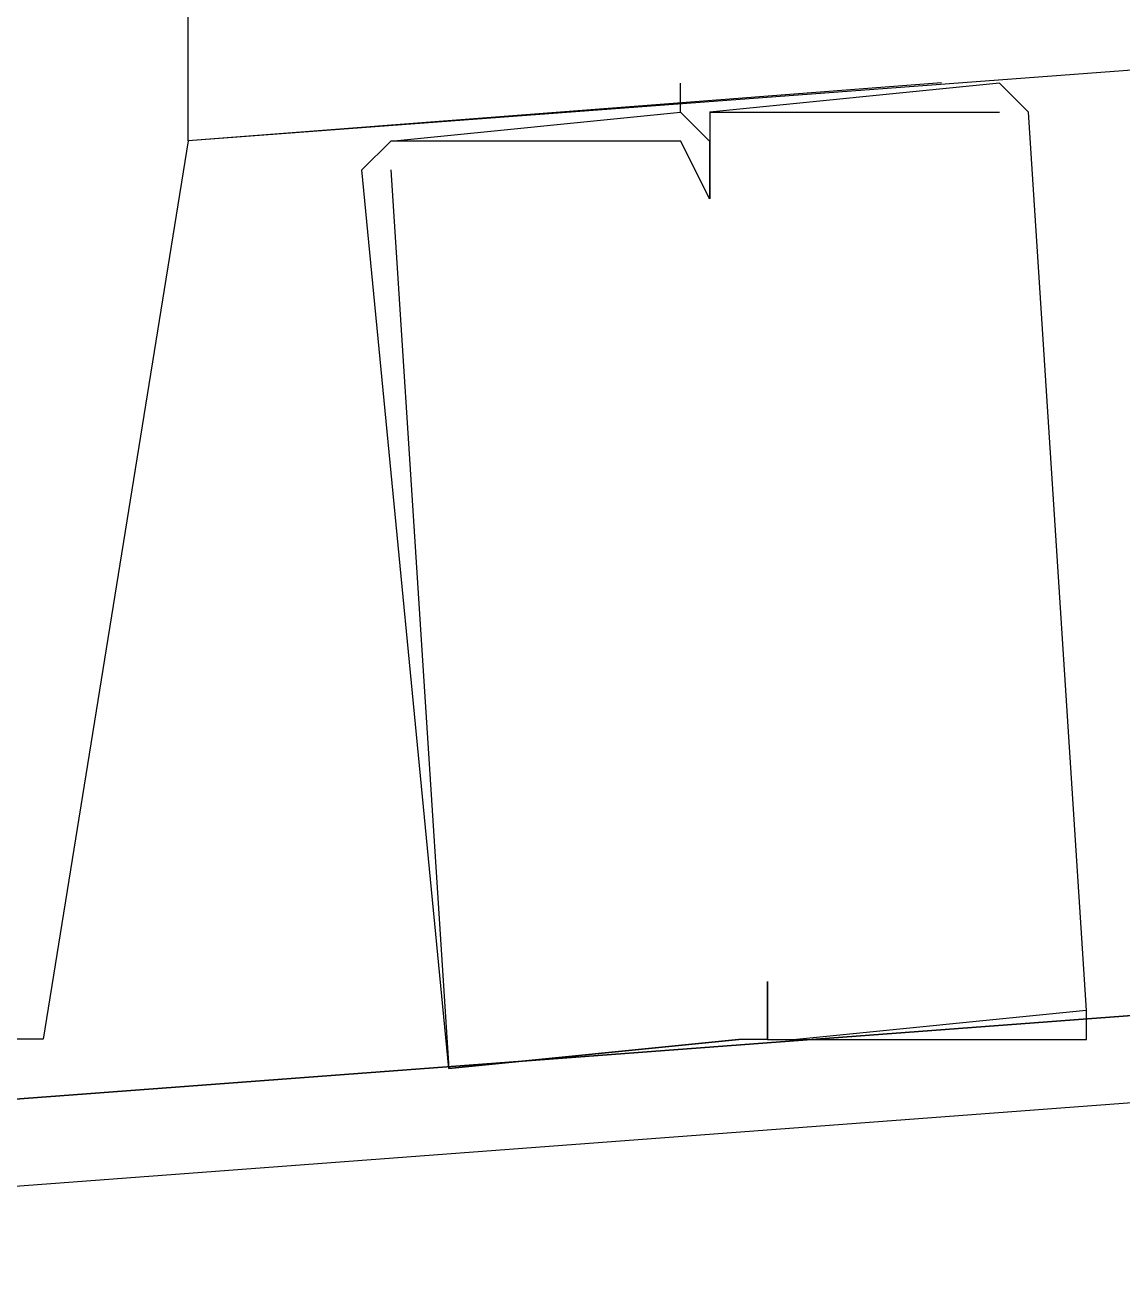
# Model space of a CAD drawing. Header units: millimetres. Extents: x 1263 to 2085, y 1308 to 1444.
# Drawn here: x 1832.6596 to 1832.9587, y 1396.0101 to 1396.3497 of the extents above; entities that cross this region are included whole.
import ezdxf

# ---------------------------------------------------------------- set-up
doc = ezdxf.new("R2010")
doc.units = ezdxf.units.MM
for name, color, linetype in [('1- 1', 1, 'Continuous'), ('1- 2', 223, 'Continuous'), ('1- 3', 3, 'Continuous')]:
    doc.layers.add(name, color=color, linetype=linetype)
doc.layers.add('hatch', color=9, linetype='Continuous', lineweight=0)

msp = doc.modelspace()

# ---------------------------------------------------------------- linework, layer by layer
at = {"layer": '1- 1', "lineweight": 25, "transparency": 33554687}
for points in [[(1872.44348, 1399.28813), (1832.70414, 1396.31814), (1832.70414, 1396.36554)], [(1872.44347, 1399.03537), (1832.34867, 1396.03379)], [(1872.44347, 1399.01167), (1832.34867, 1396.01009)]]:
    msp.add_lwpolyline(points, dxfattribs=at)
at = {"layer": '1- 2', "lineweight": 25, "transparency": 33554687}
for points in [[(1832.83839, 1396.326), (1832.83839, 1396.3339)], [(1832.86211, 1396.08904), (1832.86211, 1396.07323), (1832.94902, 1396.07323), (1832.94902, 1396.08113), (1832.93321, 1396.326), (1832.92533, 1396.3339), (1832.84633, 1396.326), (1832.84633, 1396.30231), (1832.84633, 1396.3181)], [(1832.75939, 1396.3181), (1832.83839, 1396.326), (1832.8463, 1396.3181)], [(1832.8463, 1396.326), (1832.9253, 1396.326)], [(1832.93318, 1396.326), (1832.94899, 1396.08113), (1832.86999, 1396.07323)], [(1832.75939, 1396.3181), (1832.75152, 1396.3102)], [(1832.8463, 1396.3181), (1832.8463, 1396.3023), (1832.83843, 1396.3181), (1832.75942, 1396.3181)], [(1832.85418, 1396.07323), (1832.77521, 1396.06533), (1832.75152, 1396.3102)], [(1832.75942, 1396.3102), (1832.77524, 1396.06533), (1832.85424, 1396.07323)], [(1832.86211, 1396.07323), (1832.86211, 1396.08903)], [(1832.86208, 1396.07323), (1832.86208, 1396.08113)]]:
    msp.add_lwpolyline(points, dxfattribs=at)
msp.add_open_spline([(1832.86208, 1396.07323), (1832.86208, 1396.07323), (1832.86208, 1396.08903), (1832.86208, 1396.08903), (1832.86208, 1396.08903), (1832.86208, 1396.07323), (1832.86208, 1396.07323), (1832.86208, 1396.07323), (1832.85421, 1396.07323), (1832.85421, 1396.07323)], degree=3, knots=[0, 0, 0, 0, 1, 1, 1, 2, 2, 2, 3, 3, 3, 3], dxfattribs=at)
at = {"layer": '1- 3', "lineweight": 25, "transparency": 33554687}
msp.add_lwpolyline([(1832.90949, 1396.33394), (1832.70414, 1396.31814), (1832.66464, 1396.07328), (1832.3487, 1396.07328), (1832.3487, 1396.31814), (1832.04063, 1396.31814), (1832.04063, 1396.21546), (1832.02482, 1396.19966)], dxfattribs=at)
at = {"layer": 'hatch', "lineweight": 25, "transparency": 33554687}
msp.add_lwpolyline([(1857.18282, 1390.82052), (1857.19073, 1397.89793), (1832.3487, 1396.03379), (1832.3487, 1390.82052), (1857.18282, 1390.82052)], dxfattribs=at)

doc.saveas('drawing.dxf')
